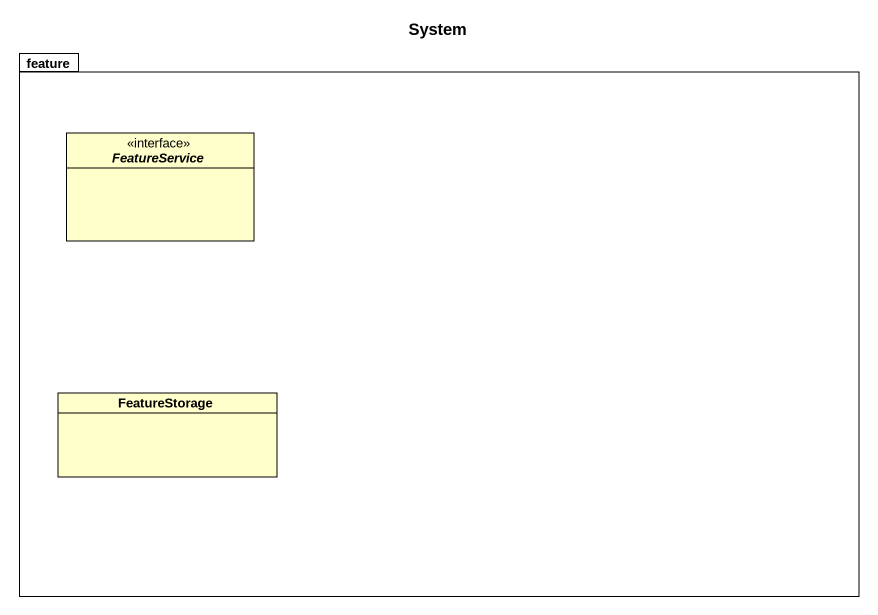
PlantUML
@startuml
title System
hide circle
hide empty members
package feature {
  interface FeatureService
  class FeatureStorage
}
@enduml
